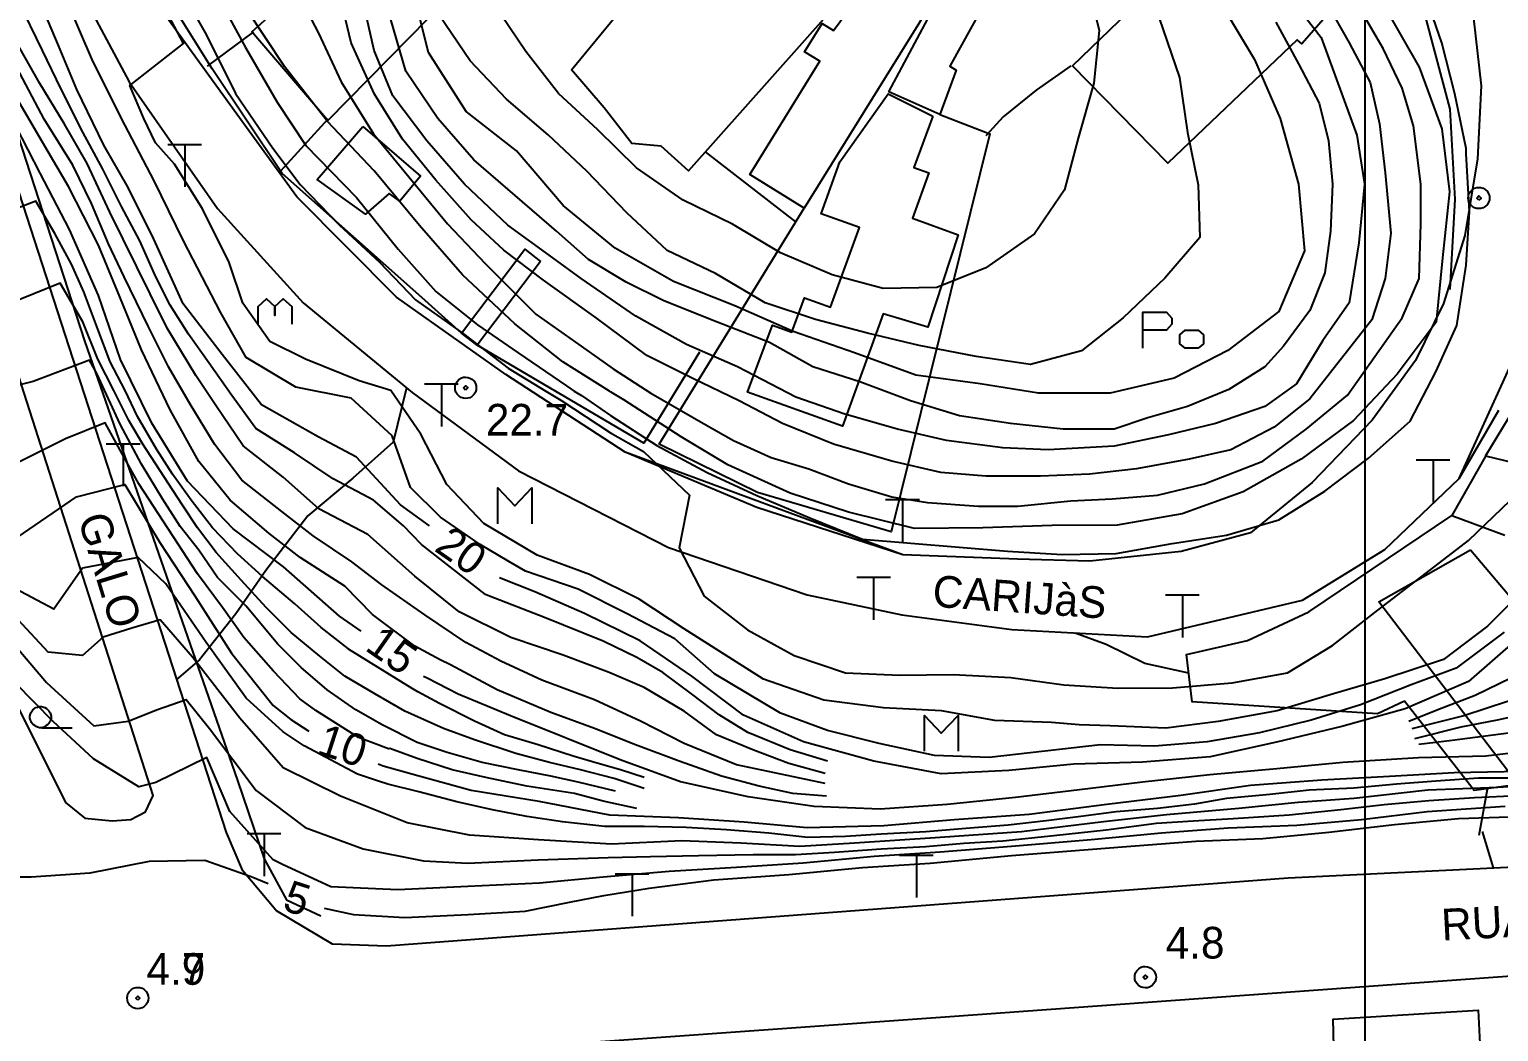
# Model space of a CAD drawing. Extents: x 555347 to 556479, y 8560498 to 8561653.
# Drawn here: x 555873.3 to 556012.7, y 8561474 to 8561569 of the extents above; entities that cross this region are included whole.
import ezdxf

# ---------------------------------------------------------------- set-up
doc = ezdxf.new("R2010")
doc.units = 0
doc.header["$MEASUREMENT"] = 0
for name, color, linetype in [('10', 24, 'CONTINUOUS'), ('12', 3, 'CONTINUOUS'), ('14', 3, 'CONTINUOUS'), ('30', 2, 'CONTINUOUS'), ('38', 255, 'CONTINUOUS'), ('4', 255, 'CONTINUOUS'), ('43', 212, 'CONTINUOUS'), ('44', 255, 'CONTINUOUS'), ('5', 1, 'CONTINUOUS'), ('50', 255, 'CONTINUOUS'), ('6', 2, 'CONTINUOUS'), ('7', 42, 'CONTINUOUS')]:
    doc.layers.add(name, color=color, linetype=linetype)

# ---------------------------------------------------------------- blocks, each defined once
blk = doc.blocks.new('COD007', base_point=(556370.32, 8561240.38))
at = {"layer": '4'}
for points in [[(556370.316, 8561241.3956), (556370.5168, 8561241.3792), (556370.7156, 8561241.318), (556370.9212, 8561241.2012), (556371.1236, 8561241.0072), (556371.2452, 8561240.7848), (556371.3152, 8561240.5864), (556371.3332, 8561240.3828), (556371.314, 8561240.188), (556371.2436, 8561239.9836), (556371.1232, 8561239.7764), (556370.9232, 8561239.5776), (556370.718, 8561239.4492), (556370.5176, 8561239.396), (556370.3128, 8561239.3792), (556370.108, 8561239.3984), (556369.9132, 8561239.4596), (556369.7048, 8561239.5812), (556369.5112, 8561239.7812), (556369.3808, 8561239.9844), (556369.3248, 8561240.184), (556369.3128, 8561240.386), (556369.3268, 8561240.5876), (556369.38, 8561240.79), (556369.5116, 8561240.9964), (556369.7064, 8561241.1968), (556369.9148, 8561241.3292), (556370.1204, 8561241.3896)], [(556370.32, 8561240.18), (556370.12, 8561240.38), (556370.32, 8561240.58), (556370.52, 8561240.38)]]:
    blk.add_lwpolyline(points, close=True, dxfattribs=at)
blk = doc.blocks.new('COD145', base_point=(556073.85, 8561331.96))
at = {"layer": '30'}
blk.add_lwpolyline([(556070.85, 8561330.26), (556070.85, 8561333.66), (556073.1, 8561333.66), (556073.6, 8561333.093333), (556073.6, 8561332.526667), (556073.1, 8561331.96), (556070.85, 8561331.96)], dxfattribs=at)
blk.add_lwpolyline([(556076.094992, 8561330.257162), (556074.844992, 8561330.257162), (556074.344992, 8561330.682162), (556074.344992, 8561331.532162), (556074.844992, 8561331.957162), (556076.094992, 8561331.957162), (556076.594992, 8561331.532162), (556076.594992, 8561330.682162)], close=True, dxfattribs=at)
blk = doc.blocks.new('COD139', base_point=(556304.42, 8561266.24))
at = {"layer": '30'}
blk.add_lwpolyline([(556302.82, 8561264.54), (556302.82, 8561267.94), (556304.412, 8561266.237167), (556306.02, 8561267.94), (556306.02, 8561264.54)], dxfattribs=at)
blk = doc.blocks.new('COD002', base_point=(556385.36, 8561413.63))
at = {"layer": '30'}
blk.add_line((556385.477067, 8561412.624135), (556388.357067, 8561412.624135), dxfattribs=at)
blk.add_lwpolyline([(556384.36, 8561413.73), (556384.4, 8561413.93), (556384.44, 8561414.03), (556384.5, 8561414.13), (556384.56, 8561414.23), (556384.64, 8561414.33), (556384.8, 8561414.45), (556384.92, 8561414.53), (556385.06, 8561414.58), (556385.26, 8561414.63), (556385.46, 8561414.63), (556385.66, 8561414.58), (556385.76, 8561414.55), (556385.92, 8561414.45), (556386.06, 8561414.33), (556386.16, 8561414.23), (556386.22, 8561414.13), (556386.28, 8561414.03), (556386.32, 8561413.93), (556386.36, 8561413.73), (556386.36, 8561413.53), (556386.31, 8561413.33), (556386.26, 8561413.23), (556386.21, 8561413.13), (556386.16, 8561413.03), (556386.06, 8561412.93), (556385.91, 8561412.83), (556385.76, 8561412.73), (556385.66, 8561412.68), (556385.46, 8561412.63), (556385.26, 8561412.63), (556385.06, 8561412.68), (556384.96, 8561412.73), (556384.81, 8561412.83), (556384.66, 8561412.93), (556384.56, 8561413.03), (556384.51, 8561413.13), (556384.46, 8561413.23), (556384.41, 8561413.33), (556384.36, 8561413.53)], close=True, dxfattribs=at)
blk = doc.blocks.new('COD140', base_point=(555924.61, 8561329.59))
at = {"layer": '30'}
blk.add_lwpolyline([(555923.01, 8561327.89), (555923.01, 8561329.59), (555923.81, 8561330.298333), (555924.607333, 8561329.587167), (555924.61, 8561328.74), (555924.607333, 8561329.587167), (555925.41, 8561330.298333), (555926.207333, 8561329.587167), (555926.21, 8561327.89)], dxfattribs=at)
blk = doc.blocks.new('COD013', base_point=(555984.05, 8561208.14))
at = {"layer": '50'}
for p, q in [((555985.645993, 8561212.14), (555982.445993, 8561212.14)), ((555984.0524, 8561212.1364), (555984.0524, 8561208.1444))]:
    blk.add_line(p, q, dxfattribs=at)

msp = doc.modelspace()

# ---------------------------------------------------------------- linework, layer by layer
at = {"layer": '10'}
for points in [[(555856.78, 8561606.48), (555878.54, 8561539.47), (555893.05, 8561497.78), (555895.59, 8561490.37), (555897.71, 8561486.46), (555900.97, 8561484.97)], [(555894.57, 8561568.79), (555890.19, 8561565.53)], [(555894.57, 8561568.79), (555890.19, 8561565.53)], [(555901.62, 8561560.51), (555897.15, 8561555.56)], [(555901.62, 8561560.51), (555897.15, 8561555.56)]]:
    msp.add_lwpolyline(points, dxfattribs=at)
for points in [[(556008.1, 8561544.36, 29.56), (556008.56, 8561552.91, 29.58), (556008.07, 8561561.46, 29.58), (556005.71, 8561570.37, 29.75), (555991.83, 8561587.72, 30.09), (555986.48, 8561591.95, 30.13), (555979.81, 8561595.95, 30.13), (555970.67, 8561600.23, 30.13), (555961.94, 8561604.84, 30.12), (555909.45, 8561633.91, 29.06)], [(555914.31, 8561540.2, 28.99), (555910.54, 8561543.59, 28.31), (555897.3, 8561555.35, 28.31), (555890.66, 8561565.29, 26.28), (555883.54, 8561576.69, 25.91), (555876.85, 8561586.66, 28.39)], [(555959.67, 8561560.95, 35.51), (555964.41, 8561559.1, 35.37), (555955.05, 8561521.37, 27.87), (555942.38, 8561525.1, 27.1), (555933.05, 8561529.69, 27.4), (555946.8, 8561552.06, 36.29)], [(555946.01, 8561550.77, 34.96), (555937.44, 8561557.42, 34.88)], [(555936.87, 8561538.41, 29.87), (555931.61, 8561529.77, 28.18), (555915.8, 8561539.08, 29.44)], [(556016.69, 8561534.58, 26.55), (556015.21, 8561534.76, 26.67), (556011.43, 8561528.58, 26.67), (556030.02, 8561524.09, 23.33)], [(556011.54, 8561528.72, 26.34), (556008.24, 8561522.92, 27.12), (556013.27, 8561521.05, 30.5)], [(555994.68, 8561513.79, 25.16), (556008.24, 8561522.92, 27.12)], [(556014.54, 8561497.4, 41.47), (556010.37, 8561496.83, 25.33), (556003.75, 8561505.32, 25.47), (556001.19, 8561504.11, 25.21), (555983.6, 8561505.26, 24.87), (555983.09, 8561509.73, 25.16), (555988.85, 8561511.06, 25.16), (555994.68, 8561513.79, 25.16)], [(555997.07, 8561471.28, 12), (555996.98, 8561475.17, 6.36), (556010.74, 8561476.02, 13.77), (556010.94, 8561472.22, 13.71)]]:
    msp.add_polyline3d(points, dxfattribs=at)
at = {"layer": '12'}
for points in [[(555799.24, 8561650.99), (555876.75, 8561495.72), (555878.57, 8561494.22), (555881.19, 8561493.98), (555882.95, 8561494.09), (555884.33, 8561494.81), (555885.06, 8561496.36), (555864.82, 8561559.38), (555849.22, 8561610.33), (555835.53, 8561650.91)], [(555880.65, 8561650.82), (556000.12, 8561584.92), (556004.94, 8561580.03), (556010.29, 8561570.07), (556011.04, 8561563.65), (556010.68, 8561556.74), (556009.47, 8561549.47), (556007.45, 8561543.01), (556004.79, 8561537.63), (556000.7, 8561531.97), (555994.99, 8561526.05), (555989.15, 8561521.29), (555982.57, 8561519.5), (555973.9, 8561518.58), (555967.06, 8561518.77), (555956.16, 8561519.18), (555929.83, 8561528.94), (555918.5, 8561536.28), (555908.13, 8561543.62), (555898.69, 8561553.15), (555893.01, 8561560.98), (555885.45, 8561571.41), (555879.74, 8561580.24), (555862.52, 8561610.37)], [(555857.78, 8561610.73), (555882.8, 8561564.03), (555891.18, 8561552.02), (555899.28, 8561543.1), (555909.64, 8561534.57), (555919.71, 8561527.14), (555933.93, 8561519.9), (555947.1, 8561515.39), (555956.07, 8561513.51), (555966.52, 8561512.1), (555979.39, 8561511.4), (555994.09, 8561514.89), (556001.88, 8561519.7), (556008.93, 8561526.44), (556015.93, 8561541.79)], [(556028.47, 8561490.27), (555992.72, 8561488.52), (555907.2, 8561482.09), (555902.07, 8561482.26), (555896.76, 8561485.43), (555896.71, 8561485.49), (555893.57, 8561489.24), (555892.03, 8561492.87), (555854.15, 8561609.68)]]:
    msp.add_lwpolyline(points, dxfattribs=at)
msp.add_polyline3d([(555899.22, 8561471.01, 5.07), (555960.64, 8561475.4, 5.07), (556016.96, 8561479.48, 5.07), (556027.95, 8561479.73, 5.07), (556027.79, 8561474.9, 5.07), (556026.14, 8561466.56, 5.22)], dxfattribs=at)
at = {"layer": '14'}
msp.add_polyline3d([(555909.09, 8561535.02, 21.55), (555907.83, 8561529.86, 21.5), (555904.01, 8561526.45, 20.3), (555899.74, 8561522.89, 17.7), (555895.75, 8561517.7, 15.97), (555892.9, 8561513.58, 14.47), (555889.46, 8561509.22, 10.53), (555887.26, 8561507.33, 8.18)], dxfattribs=at)
at = {"layer": '30'}
for points in [[(555972.09, 8561565.56, 34.11), (555968.82, 8561563.24, 34.11), (555965.69, 8561560.72, 34.11), (555964.05, 8561558.92, 34.11)], [(555983.29, 8561507.97, 24.62), (555979.11, 8561508.9, 24.58), (555975.46, 8561510.69, 24.56), (555972.53, 8561511.77, 24.56)], [(556010.84, 8561492.62, 21.25), (556011.62, 8561496.96, 21.25)], [(556011.11, 8561492.95, 22.42), (556012.17, 8561489.51, 22.42)]]:
    msp.add_polyline3d(points, dxfattribs=at)
at = {"layer": '43'}
for points in [[(555799.24, 8561650.99), (555876.75, 8561495.72), (555878.57, 8561494.22), (555881.19, 8561493.98), (555882.95, 8561494.09), (555884.33, 8561494.81), (555885.06, 8561496.36), (555864.82, 8561559.38), (555849.22, 8561610.33), (555835.53, 8561650.91)], [(555857.78, 8561610.73), (555882.8, 8561564.03), (555891.18, 8561552.02), (555899.28, 8561543.1), (555909.64, 8561534.57), (555919.71, 8561527.14), (555933.93, 8561519.9), (555947.1, 8561515.39), (555956.07, 8561513.51), (555966.52, 8561512.1), (555979.39, 8561511.4), (555994.09, 8561514.89), (556001.88, 8561519.7), (556008.93, 8561526.44), (556012.7, 8561532.91)], [(556028.47, 8561490.27), (555992.72, 8561488.52), (555907.2, 8561482.09), (555902.07, 8561482.26), (555896.76, 8561485.43), (555896.71, 8561485.49), (555893.57, 8561489.24), (555892.03, 8561492.87), (555854.15, 8561609.68)], [(556010.29, 8561570.07), (556011.04, 8561563.65), (556010.68, 8561556.74), (556009.47, 8561549.47), (556007.45, 8561543.01), (556004.79, 8561537.63), (556000.7, 8561531.97), (555994.99, 8561526.05), (555989.15, 8561521.29), (555982.57, 8561519.5), (555973.9, 8561518.58), (555967.06, 8561518.77), (555956.16, 8561519.18), (555942.31, 8561523.68), (555929.83, 8561528.94), (555918.5, 8561536.28), (555908.13, 8561543.62), (555898.69, 8561553.15), (555893.01, 8561560.98), (555885.45, 8561571.41)]]:
    msp.add_lwpolyline(points, dxfattribs=at)
msp.add_polyline3d([(555899.22, 8561471.01, 5.07), (555960.64, 8561475.4, 5.07), (556016.96, 8561479.48, 5.07), (556027.95, 8561479.73, 5.07), (556027.79, 8561474.9, 5.07), (556026.14, 8561466.56, 5.22)], dxfattribs=at)
at = {"layer": '44'}
msp.add_lwpolyline([(556000, 8561650.58), (556000, 8560498.59)], dxfattribs=at)
at = {"layer": '5'}
for points in [[(555911.27, 8561521.93, 20), (555908.51, 8561523.94, 20), (555904.34, 8561528.44, 20), (555900.71, 8561530.37, 20), (555895.34, 8561533.41, 20), (555891.6, 8561538.2, 20), (555887.92, 8561542.99, 20), (555885.12, 8561549.13, 20), (555882.69, 8561554.01, 20), (555880.39, 8561558.03, 20), (555877.81, 8561563.33, 20), (555876.09, 8561567.49, 20), (555874.08, 8561572.23, 20), (555871.93, 8561576.53, 20)], [(555986.4, 8561571.37, 30), (555989.52, 8561566.16, 30), (555991.97, 8561560.57, 30), (555993.7, 8561554.35, 30), (555994.26, 8561548.01, 30), (555991.82, 8561542.27, 30), (555986.99, 8561538.56, 30), (555981.91, 8561535.93, 30), (555975.84, 8561534.51, 30), (555969.05, 8561534.51, 30), (555963.52, 8561535.4, 30), (555957.39, 8561536.24, 30), (555951.6, 8561538.33, 30), (555945.78, 8561540.38, 30), (555940.25, 8561542.79, 30), (555934.42, 8561545.1, 30), (555928.87, 8561548.26, 30), (555923.94, 8561552.32, 30), (555919.52, 8561557.49, 30), (555914.75, 8561561.23, 30), (555911.19, 8561566.83, 30), (555909.58, 8561573.26, 30)], [(556001.92, 8561571.06, 25), (556005.16, 8561565.44, 25), (556007.3, 8561559.6, 25), (556008.02, 8561553.62, 25), (556007.37, 8561547.36, 25), (556006.75, 8561541.24, 25), (556003.05, 8561536.31, 25), (555998.92, 8561531.94, 25), (555993.95, 8561528.25, 25), (555988.46, 8561525.17, 25), (555982.66, 8561523.07, 25), (555976.49, 8561522.01, 25), (555970.32, 8561521.96, 25), (555963.76, 8561521.74, 25), (555957.27, 8561521.7, 25), (555951.02, 8561523.25, 25), (555945.48, 8561525.04, 25), (555939.58, 8561527.72, 25), (555935.15, 8561530.38, 25), (555929.72, 8561533.88, 25), (555928.44, 8561534.64, 25), (555928.36, 8561534.72, 25), (555923.92, 8561537.5, 25), (555919.37, 8561541.08, 25), (555914.39, 8561545.75, 25), (555910.31, 8561550.41, 25), (555906.01, 8561555.6, 25), (555901.6, 8561560.27, 25), (555897.52, 8561565.5, 25), (555893.93, 8561570.92, 25)], [(555904.8, 8561511.96, 15), (555902.74, 8561513.36, 15), (555897.44, 8561518.04, 15), (555892.64, 8561521.64, 15), (555888.33, 8561526.19, 15), (555884.93, 8561531.69, 15), (555881.96, 8561537.71, 15), (555879.89, 8561543.79, 15), (555877.12, 8561550.03, 15), (555874.35, 8561555.38, 15), (555871.49, 8561560.92, 15)], [(555895.96, 8561487.98, 5), (555894.37, 8561488.67, 5), (555889.95, 8561490.2, 5), (555884.69, 8561490.12, 5), (555879.06, 8561489.01, 5), (555873.49, 8561488.62, 5), (555868.17, 8561488.62, 5), (555862.8, 8561489.62, 5), (555857.6, 8561492.42, 5), (555853.66, 8561495.52, 5), (555849.35, 8561498.51, 5), (555845.02, 8561501.21, 5), (555840.17, 8561503.58, 5), (555835.4, 8561505.12, 5), (555830.21, 8561506.17, 5), (555825.44, 8561508.98, 5), (555822.02, 8561513.51, 5), (555818.28, 8561517.45, 5), (555814.6, 8561521.46, 5), (555810.41, 8561525.02, 5), (555804.88, 8561529.55, 5), (555800.82, 8561532.68, 5)], [(555872.16, 8561520.82, 10), (555877.8, 8561524.7, 10), (555882.37, 8561525.86, 10), (555885.7, 8561520.37, 10), (555889.01, 8561515.31, 10), (555892.49, 8561509.87, 10), (555896.43, 8561504.9, 10), (555898.11, 8561503.57, 10), (555899.84, 8561502.48, 10)], [(556014.57, 8561511.32, 20), (556009.82, 8561507.17, 20), (556003.82, 8561504.59, 20), (555997.82, 8561502.9, 20), (555991.6, 8561501.42, 20), (555985.32, 8561500.02, 20), (555978.91, 8561499.53, 20), (555972.4, 8561499.35, 20), (555966.22, 8561498.73, 20), (555959.8, 8561498.42, 20), (555953.43, 8561499.62, 20), (555946.75, 8561501.46, 20), (555941.06, 8561504, 20), (555936.17, 8561507.69, 20), (555931.27, 8561511.05, 20), (555925.99, 8561513.64, 20), (555921.28, 8561515.67, 20), (555917.92, 8561517.01, 20)], [(556017.6, 8561500.84, 15), (556011.48, 8561500.09, 15), (556005.07, 8561499.94, 15), (555997.91, 8561499.49, 15), (555991.63, 8561498.91, 15), (555985.28, 8561498.34, 15), (555978.91, 8561497.63, 15), (555972.94, 8561496.91, 15), (555966.85, 8561496.17, 15), (555960.38, 8561495.51, 15), (555954.01, 8561495.06, 15), (555947.77, 8561495.34, 15), (555941.51, 8561496.23, 15), (555935.09, 8561497.65, 15), (555929.35, 8561499.76, 15), (555918.96, 8561503.91, 15), (555913.98, 8561505.99, 15), (555911.04, 8561507.48, 15), (555910.72, 8561507.66, 15)], [(556014.8, 8561498.63, 10), (556008.47, 8561498.53, 10), (556002.33, 8561498.18, 10), (555995.9, 8561497.81, 10), (555989.16, 8561497.33, 10), (555982.55, 8561496.37, 10), (555975.52, 8561495.53, 10), (555968.14, 8561494.57, 10), (555961.05, 8561494.06, 10), (555954.38, 8561493.5, 10), (555947.11, 8561493.31, 10), (555941.12, 8561493.84, 10), (555934.9, 8561494.26, 10), (555928.39, 8561494.49, 10), (555921.67, 8561495.81, 10), (555915.22, 8561496.85, 10), (555910.16, 8561498.23, 10), (555906.88, 8561499.16, 10), (555906.42, 8561499.34, 10)], [(555901.28, 8561485.68, 5), (555904.07, 8561485.08, 5), (555908.92, 8561484.79, 5), (555914.95, 8561485.07, 5), (555920.35, 8561485.41, 5), (555924.54, 8561486.25, 5), (555927.81, 8561486.88, 5), (555932.11, 8561487.58, 5), (555938.24, 8561488.36, 5), (555945.35, 8561488.89, 5), (555952.33, 8561489.53, 5), (555958.77, 8561489.95, 5), (555966.49, 8561490.69, 5), (555977.37, 8561491.53, 5), (555983.97, 8561492.04, 5), (555990.32, 8561492.29, 5), (555996.57, 8561492.9, 5), (556002.79, 8561493.63, 5), (556008.89, 8561494.19, 5), (556015.63, 8561494.42, 5)]]:
    msp.add_polyline3d(points, dxfattribs=at)
at = {"layer": '6'}
for points in [[(556015.78, 8561516.59, 22), (556011.63, 8561512.42, 22), (556007.45, 8561509.27, 22), (556001.9, 8561507.42, 22), (555997.01, 8561506.02, 22), (555991.67, 8561504.39, 22), (555986.09, 8561503.4, 22), (555981.13, 8561502.76, 22), (555975.82, 8561502.99, 22), (555972.91, 8561503.08, 22), (555970.26, 8561503.29, 22), (555964.91, 8561503.49, 22), (555959.83, 8561504.4, 22), (555954.35, 8561504.69, 22), (555948.67, 8561505.4, 22), (555942.94, 8561507.41, 22), (555935.43, 8561512.16, 22), (555931.17, 8561514.98, 22), (555926.46, 8561517.32, 22), (555921.5, 8561519.15, 22), (555916.42, 8561522.17, 22), (555912.92, 8561525.87, 22), (555910.46, 8561530.64, 22), (555907.6, 8561534.78, 22), (555904.6, 8561535.69, 22), (555899.52, 8561537.74, 22), (555896.14, 8561539.43, 22), (555893.56, 8561543.04, 22), (555892.28, 8561546.92, 22), (555889.74, 8561551.99, 22), (555887.08, 8561556.22, 22), (555885.27, 8561558.27, 22), (555884.19, 8561560.57, 22), (555882.86, 8561563.71, 22), (555887.93, 8561567.69, 22), (555884.31, 8561574.58, 22)], [(555886.72, 8561574.46, 23), (555890.1, 8561568.54, 23), (555892.86, 8561562.93, 23), (555896.41, 8561557.74, 23), (555899.01, 8561554.32, 23), (555902.7, 8561550.49, 23), (555906.53, 8561546.94, 23), (555909.95, 8561543.38, 23), (555914.5, 8561540.16, 23), (555918.73, 8561536.9, 23), (555922.32, 8561534.72, 23), (555923.74, 8561533.87, 23), (555928.44, 8561530.76, 23), (555931.58, 8561528.98, 23), (555935.95, 8561524.85, 23), (555934.97, 8561519.86, 23), (555937.34, 8561515.28, 23), (555941.44, 8561512.09, 23), (555945.85, 8561509.64, 23), (555950.73, 8561508, 23), (555955.9, 8561507.79, 23), (555960.93, 8561507.85, 23), (555966.41, 8561507.56, 23), (555971.45, 8561506.86, 23), (555976.57, 8561506.55, 23), (555981.74, 8561506.59, 23), (555987.4, 8561507.06, 23), (555992.65, 8561507.99, 23), (555996.93, 8561510.58, 23), (556001.21, 8561513.93, 23), (556005.44, 8561517.17, 23), (556009.83, 8561520.54, 23), (556013.81, 8561524.36, 23)], [(555890.26, 8561573.87, 24), (555893.82, 8561567.31, 24), (555896.83, 8561562.11, 24), (555899.56, 8561558.01, 24), (555904.35, 8561553.09, 24), (555908.31, 8561548.17, 24), (555911.89, 8561544.15, 24), (555915.83, 8561541, 24), (555919.69, 8561538.35, 24), (555924.28, 8561535.21, 24), (555925, 8561534.72, 24), (555925.69, 8561534.29, 24), (555928.44, 8561532.4, 24), (555932.84, 8561529.57, 24), (555937.6, 8561527.01, 24), (555942.33, 8561524.81, 24), (555947.36, 8561522.71, 24), (555952.36, 8561520.66, 24), (555966.09, 8561519.54, 24), (555971.28, 8561519.22, 24), (555976.39, 8561519.33, 24), (555981.71, 8561520.25, 24), (555986.87, 8561521.04, 24), (555991.83, 8561522.51, 24), (555996.21, 8561525.23, 24), (556000.35, 8561528.35, 24), (556004.29, 8561531.88, 24), (556006.74, 8561536.55, 24), (556008.71, 8561540.94, 24), (556009.6, 8561546.65, 24), (556009.92, 8561551.76, 24), (556009.6, 8561557.2, 24), (556009.6, 8561557.72, 24), (556008.53, 8561562.9, 24), (556007.28, 8561567.73, 24), (556006.2, 8561570.94, 24)], [(555898.33, 8561573.26, 26), (555900.74, 8561568.66, 26), (555902.89, 8561564.04, 26), (555905.97, 8561559.12, 26), (555909.3, 8561555.03, 26), (555912.97, 8561550.58, 26), (555916.54, 8561546.83, 26), (555921.37, 8561542.01, 26), (555925.65, 8561538.97, 26), (555928.69, 8561536.83, 26), (555932.26, 8561534.51, 26), (555937.26, 8561531.65, 26), (555940.12, 8561530.04, 26), (555943.69, 8561528.43, 26), (555947.26, 8561527.36, 26), (555951.02, 8561525.93, 26), (555955.12, 8561524.68, 26), (555958.52, 8561524.15, 26), (555963.34, 8561523.79, 26), (555967.09, 8561523.79, 26), (555972.09, 8561524.32, 26), (555976.02, 8561524.5, 26), (555980.31, 8561524.86, 26), (555984.77, 8561525.93, 26), (555990.31, 8561528.08, 26), (555994.42, 8561531.11, 26), (555998.35, 8561534.33, 26), (556003.53, 8561541.65, 26), (556005.13, 8561545.4, 26), (556005.31, 8561550.58, 26), (556005.31, 8561554.33, 26), (556004.6, 8561559.87, 26), (556003.53, 8561563.44, 26), (556001.74, 8561567.19, 26), (555999.95, 8561570.23, 26)], [(555973.52, 8561574.03, 32), (555974.78, 8561568.92, 32), (555974.3, 8561563.93, 32), (555972.79, 8561558.71, 32), (555971.5, 8561553.79, 32), (555968.66, 8561549.64, 32), (555964.04, 8561546.41, 32), (555959.38, 8561544.55, 32), (555954.31, 8561544.46, 32), (555949.46, 8561545.74, 32), (555944.57, 8561547.82, 32), (555940.02, 8561550.53, 32), (555935.33, 8561552.83, 32), (555930.9, 8561555.89, 32), (555927.25, 8561559.49, 32), (555923.51, 8561562.95, 32), (555920.41, 8561566.91, 32), (555917.26, 8561571.59, 32)], [(555949.04, 8561499.63, 19), (555945.49, 8561500.7, 19), (555941.47, 8561502.35, 19), (555938.75, 8561504.01, 19), (555936.26, 8561505.9, 19), (555933.42, 8561508.03, 19), (555930.93, 8561509.45, 19), (555927.74, 8561510.99, 19), (555922.18, 8561513.24, 19), (555916.95, 8561515.28, 19), (555916.6, 8561515.44, 19), (555910.52, 8561520.16, 19), (555908.8, 8561521.93, 19), (555905.95, 8561524.38, 19), (555902.15, 8561526.41, 19), (555898.48, 8561528.86, 19), (555894.81, 8561531.17, 19), (555892.51, 8561534.29, 19), (555890.33, 8561537.41, 19), (555888.43, 8561540.13, 19), (555886.67, 8561542.85, 19), (555885.31, 8561545.56, 19), (555883.81, 8561548.96, 19), (555882.05, 8561552.22, 19), (555880.28, 8561555.75, 19), (555878.38, 8561559.28, 19), (555876.35, 8561563.35, 19), (555874.58, 8561567.02, 19), (555872.27, 8561571.77, 19)], [(556013.2, 8561511.85, 21), (556008.64, 8561508.44, 21), (556004.39, 8561506.87, 21), (555999.59, 8561504.98, 21), (555994.91, 8561503.52, 21), (555989.99, 8561502.3, 21), (555985.05, 8561501.46, 21), (555980.04, 8561501.04, 21), (555974.93, 8561501.17, 21), (555964.37, 8561499.97, 21), (555959.16, 8561500.15, 21), (555953.93, 8561501.29, 21), (555949.02, 8561502.52, 21), (555944.56, 8561504.19, 21), (555938.31, 8561507.91, 21), (555934.55, 8561511.23, 21), (555930.02, 8561513.59, 21), (555925.36, 8561515.92, 21), (555920.37, 8561517.65, 21), (555918.8, 8561518.56, 21), (555916.09, 8561520.16, 21), (555912.32, 8561522.76, 21), (555909.47, 8561525.57, 21), (555907.72, 8561530.49, 21), (555903.85, 8561534.05, 21), (555898.61, 8561535.1, 21), (555893.87, 8561537.91, 21), (555891.49, 8561542.15, 21), (555887.93, 8561548.97, 21), (555885.15, 8561554.65, 21), (555882.37, 8561559.96, 21), (555879.35, 8561566, 21), (555876.82, 8561571.92, 21)], [(555996.38, 8561571.48, 27), (555998.52, 8561567.73, 27), (556000.49, 8561563.98, 27), (556001.38, 8561560.05, 27), (556001.92, 8561555.4, 27), (556002.45, 8561549.69, 27), (556001.92, 8561545.4, 27), (556000.67, 8561541.47, 27), (555994.77, 8561533.97, 27), (555991.38, 8561531.29, 27), (555987.27, 8561529.15, 27), (555983.34, 8561528.25, 27), (555978.34, 8561527.36, 27), (555973.88, 8561526.83, 27), (555969.23, 8561526.65, 27), (555964.05, 8561526.65, 27), (555959.77, 8561527, 27), (555955.12, 8561528.08, 27), (555949.59, 8561529.68, 27), (555944.76, 8561531.65, 27), (555940.66, 8561533.79, 27), (555936.19, 8561535.93, 27), (555931.9, 8561538.08, 27), (555927.08, 8561541.65, 27), (555922.08, 8561545.22, 27), (555918.33, 8561548.08, 27), (555915.22, 8561550.95, 27), (555911.88, 8561554.72, 27), (555908.7, 8561558.62, 27), (555906.07, 8561562.87, 27), (555903.84, 8561567.75, 27), (555902.61, 8561572.91, 27)], [(555993.34, 8561571.48, 28), (555995.85, 8561568.26, 28), (555999.24, 8561558.97, 28), (555999.95, 8561554.33, 28), (555999.42, 8561548.79, 28), (555998.52, 8561543.08, 28), (555996.02, 8561539.51, 28), (555993.52, 8561535.4, 28), (555990.49, 8561533.25, 28), (555985.84, 8561531.65, 28), (555981.38, 8561530.58, 28), (555976.2, 8561529.5, 28), (555969.95, 8561529.15, 28), (555965.66, 8561529.33, 28), (555960.3, 8561530.04, 28), (555955.66, 8561531.11, 28), (555950.66, 8561532.54, 28), (555946.01, 8561534.15, 28), (555940.48, 8561537.01, 28), (555935.66, 8561539.15, 28), (555930.83, 8561541.83, 28), (555925.65, 8561545.4, 28), (555922.97, 8561547.36, 28), (555918.71, 8561550.46, 28), (555914.58, 8561554.33, 28), (555911.01, 8561558.44, 28), (555907.79, 8561562.72, 28), (555906.01, 8561567.01, 28), (555904.79, 8561572.47, 28)], [(555980.49, 8561570.07, 31), (555982.4, 8561564.44, 31), (555983.16, 8561559.25, 31), (555984.19, 8561554.28, 31), (555984.35, 8561549.27, 31), (555981.01, 8561545.44, 31), (555977.07, 8561541.66, 31), (555973.11, 8561538.55, 31), (555968.28, 8561537.25, 31), (555963.14, 8561538, 31), (555957.72, 8561539.03, 31), (555952.82, 8561540.21, 31), (555947.9, 8561541.5, 31), (555943.12, 8561543.1, 31), (555938.4, 8561545.87, 31), (555933.81, 8561548.05, 31), (555929.98, 8561551.63, 31), (555926.19, 8561555.57, 31), (555922.52, 8561559.03, 31), (555918.59, 8561562.41, 31), (555915.13, 8561566.02, 31), (555912.18, 8561570.35, 31)], [(555948.81, 8561498.45, 18), (555945.37, 8561499.39, 18), (555941.94, 8561500.7, 18), (555938.51, 8561502.12, 18), (555935.43, 8561504.37, 18), (555931.64, 8561506.61, 18), (555928.33, 8561508.03, 18), (555923.95, 8561509.69, 18), (555918.98, 8561511.35, 18), (555914.1, 8561513.78, 18), (555909.89, 8561517.18, 18), (555905.41, 8561521.12, 18), (555900.79, 8561523.56, 18), (555897.39, 8561526.55, 18), (555893.59, 8561529.54, 18), (555891.01, 8561533.34, 18), (555889.11, 8561536.19, 18), (555886.39, 8561540.67, 18), (555884.77, 8561543.93, 18), (555880.96, 8561551.67, 18), (555878.79, 8561556.29, 18), (555876.62, 8561560.09, 18), (555874.31, 8561563.89, 18), (555871.46, 8561568.92, 18)], [(555991.56, 8561569.69, 29), (555993.7, 8561565.76, 29), (555995.67, 8561562.01, 29), (555996.56, 8561558.44, 29), (555996.92, 8561554.33, 29), (555996.74, 8561549.87, 29), (555996.2, 8561545.94, 29), (555994.77, 8561542.36, 29), (555992.27, 8561538.97, 29), (555990.49, 8561537.01, 29), (555987.09, 8561534.86, 29), (555983.16, 8561533.25, 29), (555979.41, 8561532.18, 29), (555976.2, 8561531.11, 29), (555971.38, 8561531.11, 29), (555966.38, 8561531.65, 29), (555961.55, 8561532.36, 29), (555956.91, 8561533.79, 29), (555952.09, 8561535.58, 29), (555947.62, 8561537.01, 29), (555943.51, 8561539.33, 29), (555938.51, 8561541.29, 29), (555933.51, 8561543.26, 29), (555929.94, 8561545.04, 29), (555926.37, 8561547.19, 29), (555923.33, 8561549.87, 29), (555919.4, 8561553.26, 29), (555915.47, 8561556.65, 29), (555912.08, 8561560.58, 29), (555909.04, 8561565.05, 29), (555907.61, 8561569.95, 29)], [(555948.81, 8561497.5, 17), (555940.4, 8561499.28, 17), (555935.43, 8561501.29, 17), (555931.29, 8561503.42, 17), (555926.91, 8561505.43, 17), (555921.94, 8561507.32, 17), (555918.03, 8561509.1, 17), (555914.72, 8561510.87, 17), (555910.84, 8561513.51, 17), (555906.76, 8561516.36, 17), (555903.91, 8561518.54, 17), (555900.25, 8561520.98, 17), (555897.26, 8561523.29, 17), (555893.46, 8561526.28, 17), (555890.88, 8561529.67, 17), (555888.57, 8561533.48, 17), (555886.53, 8561537.01, 17), (555884.63, 8561540.81, 17), (555882.32, 8561545.56, 17), (555880.83, 8561548.68, 17), (555879.2, 8561552.49, 17), (555877.43, 8561556.15, 17), (555874.72, 8561560.5, 17), (555872.14, 8561565.39, 17)], [(555948.92, 8561496.32, 16), (555945.73, 8561496.55, 16), (555942.53, 8561497.26, 16), (555938.98, 8561498.21, 16), (555934.96, 8561499.63, 16), (555930.82, 8561501.17, 16), (555926.91, 8561502.71, 16), (555922.77, 8561504.25, 16), (555917.68, 8561506.38, 16), (555913.28, 8561508.76, 16), (555912.28, 8561509.24, 16), (555909.89, 8561510.53, 16), (555905.88, 8561513.52, 16), (555903.23, 8561516.23, 16), (555899.02, 8561518.95, 16), (555896.04, 8561521.25, 16), (555892.37, 8561524.38, 16), (555889.38, 8561528.04, 16), (555886.67, 8561532.93, 16), (555883.95, 8561538.64, 16), (555881.91, 8561543.66, 16), (555879.88, 8561548.55, 16), (555877.02, 8561554.12, 16), (555874.58, 8561558.33, 16), (555871.95, 8561562.82, 16)], [(555931.64, 8561498.09, 14), (555929.4, 8561498.8, 14), (555927.26, 8561499.39, 14), (555924.9, 8561500.1, 14), (555921.58, 8561501.17, 14), (555918.39, 8561502.12, 14), (555915.55, 8561503.42, 14), (555912.23, 8561505.08, 14), (555910.16, 8561506.2, 14), (555909.63, 8561506.5, 14), (555903.6, 8561510.24, 14), (555903.59, 8561510.28, 14), (555900.99, 8561512.3, 14), (555898.5, 8561514.54, 14), (555895.43, 8561517.15, 14), (555893.06, 8561519.28, 14), (555890.69, 8561521.76, 14), (555888.68, 8561524.37, 14), (555886.91, 8561526.85, 14), (555885.37, 8561529.22, 14), (555883.59, 8561532.3, 14), (555882.41, 8561534.78, 14), (555880.99, 8561537.5, 14), (555879.8, 8561540.58, 14), (555878.5, 8561544.13, 14), (555877.32, 8561546.74, 14), (555875.73, 8561549.66, 14), (555873.92, 8561552.72, 14), (555869.17, 8561550.9, 14)], [(555931.64, 8561497.03, 13), (555928.8, 8561497.97, 13), (555925.61, 8561498.8, 13), (555922.65, 8561499.51, 13), (555919.45, 8561500.34, 13), (555915.55, 8561501.64, 13), (555912.59, 8561502.71, 13), (555908.92, 8561504.37, 13), (555906.08, 8561506.02, 13), (555903.24, 8561507.68, 13), (555900.87, 8561509.57, 13), (555898.15, 8561511.82, 13), (555895.78, 8561514.19, 13), (555893.42, 8561516.79, 13), (555891.05, 8561519.4, 13), (555889.27, 8561521.76, 13), (555887.85, 8561523.89, 13), (555886.08, 8561526.62, 13), (555884.07, 8561529.69, 13), (555882.76, 8561531.94, 13), (555881.34, 8561534.78, 13), (555879.8, 8561537.74, 13), (555878.38, 8561541.29, 13), (555876.25, 8561544.96, 13), (555871.25, 8561542.92, 13)], [(555928.92, 8561496.79, 12), (555925.37, 8561497.62, 12), (555922.77, 8561498.21, 12), (555919.69, 8561498.8, 12), (555916.26, 8561499.51, 12), (555912.94, 8561500.46, 12), (555910.1, 8561501.41, 12), (555906.79, 8561503.06, 12), (555904.3, 8561504.48, 12), (555901.58, 8561506.38, 12), (555899.1, 8561508.51, 12), (555896.85, 8561510.76, 12), (555893.89, 8561514.31, 12), (555891.17, 8561517.03, 12), (555889.39, 8561519.63, 12), (555887.62, 8561521.88, 12), (555885.96, 8561524.49, 12), (555883.95, 8561527.8, 12), (555881.93, 8561531.59, 12), (555879.73, 8561536.39, 12), (555879.02, 8561537.65, 12), (555873.69, 8561535.62, 12), (555871.14, 8561535.01, 12)], [(555930.93, 8561495.13, 11), (555927.74, 8561495.84, 11), (555925.02, 8561496.55, 11), (555920.52, 8561497.26, 11), (555916.61, 8561498.09, 11), (555913.42, 8561498.8, 11), (555910.1, 8561499.87, 11), (555907.5, 8561500.81, 11), (555907.4, 8561500.8, 11), (555904.54, 8561501.88, 11), (555900.48, 8561504.44, 11), (555898.98, 8561505.55, 11), (555896.49, 8561508.15, 11), (555893.65, 8561511.35, 11), (555891.64, 8561514.19, 11), (555889.27, 8561517.38, 11), (555883.71, 8561525.91, 11), (555881.93, 8561529.1, 11), (555880.51, 8561531.71, 11), (555876.75, 8561530.2, 11), (555872.26, 8561527.93, 11)], [(556014.04, 8561498.01, 9), (556010.77, 8561498.01, 9), (556006.73, 8561497.72, 9), (556002.98, 8561497.43, 9), (555998.95, 8561497.05, 9), (555994.72, 8561496.86, 9), (555990.97, 8561496.47, 9), (555986.88, 8561496.08, 9), (555983.82, 8561495.55, 9), (555980.33, 8561495.13, 9), (555976.42, 8561494.81, 9), (555973.04, 8561494.39, 9), (555969.76, 8561493.96, 9), (555966.17, 8561493.54, 9), (555962.15, 8561493.23, 9), (555958.35, 8561492.91, 9), (555954.12, 8561492.7, 9), (555950.74, 8561492.49, 9), (555947.15, 8561492.38, 9), (555943.45, 8561492.8, 9), (555939.44, 8561493.12, 9), (555935.63, 8561493.33, 9), (555931.62, 8561493.44, 9), (555927.92, 8561493.44, 9), (555923.9, 8561493.86, 9), (555920.52, 8561494.39, 9), (555917.24, 8561495.02, 9), (555913.86, 8561495.76, 9), (555910.27, 8561496.71, 9), (555907.31, 8561497.45, 9), (555906.44, 8561497.72, 9), (555904.46, 8561498.4, 9), (555899.4, 8561501.08, 9), (555897.38, 8561502.42, 9), (555893.89, 8561505.59, 9), (555890.09, 8561510.87, 9), (555886.25, 8561516.45, 9), (555883.65, 8561518.93, 9), (555878.37, 8561517.93, 9), (555875.65, 8561514.05, 9), (555871.42, 8561516.28, 9)], [(556019.23, 8561497.53, 8), (556012.6, 8561497.14, 8), (556005.96, 8561496.86, 8), (555998.95, 8561496.09, 8), (555993.66, 8561495.7, 8), (555988.04, 8561495.13, 8), (555981.17, 8561494.55, 8), (555975.21, 8561493.88, 8), (555967.44, 8561492.91, 8), (555959.72, 8561492.38, 8), (555951.59, 8561491.85, 8), (555946.41, 8561491.53, 8), (555940.81, 8561491.85, 8), (555935.21, 8561492.06, 8), (555928.55, 8561491.75, 8), (555921.61, 8561492.17, 8), (555915.07, 8561492.6, 8), (555909.16, 8561493.77, 8), (555902.83, 8561496.32, 8), (555897.41, 8561499, 8), (555893.29, 8561503.7, 8), (555888.81, 8561509.5, 8), (555885.72, 8561513.03, 8), (555883.04, 8561512.23, 8), (555880.31, 8561511.38, 8), (555878.37, 8561509.65, 8), (555875.09, 8561509.95, 8), (555871.43, 8561513.91, 8)], [(555871.64, 8561510.99, 7), (555874.95, 8561507.09, 7), (555879.45, 8561502.99, 7), (555882.69, 8561503.43, 7), (555885.49, 8561504.51, 7), (555888.2, 8561505.46, 7), (555890.4, 8561502.73, 7), (555894.82, 8561496.83, 7), (555899.49, 8561493.33, 7), (555904.99, 8561491.32, 7), (555910.69, 8561490.16, 7), (555914.92, 8561489.95, 7), (555921.58, 8561490.27, 7), (555928.23, 8561490.48, 7), (555932.25, 8561490.58, 7), (555936.79, 8561490.69, 7), (555941.97, 8561490.79, 7), (555945.99, 8561490.79, 7), (555949.69, 8561491.01, 7), (555954.12, 8561491.32, 7), (555958.35, 8561491.53, 7), (555961.94, 8561491.85, 7), (555965.64, 8561492.06, 7), (555970.5, 8561492.59, 7), (555975.47, 8561493.12, 7), (555980.22, 8561493.75, 7), (555983.71, 8561493.96, 7), (555987.51, 8561494.18, 7), (555992.8, 8561494.55, 7), (555997.7, 8561495.03, 7), (556001.83, 8561495.51, 7), (556006.06, 8561495.89, 7), (556010.39, 8561496.18, 7), (556014.52, 8561496.37, 7)], [(556015, 8561508.05, 19), (556010.47, 8561505.85, 19), (556006.91, 8561504.48, 19), (556004.16, 8561503.38, 19)], [(556013.3, 8561495.34, 6), (556005.9, 8561494.81, 6), (555999.67, 8561494.07, 6), (555993.54, 8561493.53, 6), (555987.02, 8561493.27, 6), (555980.72, 8561492.81, 6), (555974.03, 8561492.18, 6), (555966.49, 8561491.53, 6), (555959.72, 8561491.01, 6), (555953.46, 8561490.58, 6), (555946.73, 8561489.95, 6), (555940.39, 8561489.53, 6), (555934.01, 8561489.15, 6), (555927.74, 8561488.64, 6), (555921.71, 8561488.07, 6), (555914.92, 8561487.73, 6), (555908.26, 8561487.41, 6), (555901.92, 8561487.72, 6), (555897.32, 8561489.84, 6), (555896.43, 8561490.27, 6), (555892.34, 8561494.86, 6), (555890.16, 8561499.96, 6), (555885.31, 8561497.61, 6), (555883.69, 8561497.19, 6), (555879.41, 8561499.83, 6), (555875.57, 8561503.4, 6), (555872.01, 8561507.01, 6)], [(556013.63, 8561505.31, 18), (556009.38, 8561503.93, 18), (556004.44, 8561502.7, 18)], [(556017.61, 8561504.62, 17), (556012.53, 8561503.52, 17), (556009.1, 8561502.84, 17), (556004.71, 8561501.74, 17)], [(556013.63, 8561502.29, 16), (556008.28, 8561501.6, 16), (556005.12, 8561501.19, 16)]]:
    msp.add_polyline3d(points, dxfattribs=at)
at = {"layer": '7'}
for points in [[(555969.63, 8561579.87, 36.49), (555965.84, 8561572.63, 36.49), (555964.71, 8561572.94, 36.02), (555960.62, 8561565.53, 35.91), (555961.22, 8561565.16, 35.86), (555959.67, 8561560.95, 35.51), (555954.85, 8561563.1, 36.46), (555961.23, 8561575.07, 35.77), (555955.92, 8561578.43, 36.26), (555954.64, 8561576.77, 36.29), (555951.21, 8561579.07, 36.29), (555963.36, 8561593.2, 36.29), (555968.59, 8561589.53, 36.15), (555969.43, 8561590.43, 35.89), (555972.51, 8561587.76, 35.39), (555968.75, 8561583.4, 35.39), (555966.3, 8561585.52, 35.8), (555961.8, 8561580.32, 35.8), (555963.15, 8561579.11, 35.8), (555966.24, 8561582.81, 35.8)], [(555918.81, 8561577.87, 35.4), (555901.64, 8561560.36, 33.96), (555894.41, 8561568.78, 33.79), (555904.16, 8561577.52, 34.09), (555904.71, 8561576.98, 34.12), (555911.86, 8561584.24, 34.12)], [(555927.84, 8561561.58, 36.16), (555924.75, 8561565.19, 36), (555938.04, 8561581.36, 38.73), (555947.11, 8561574.79, 36.8), (555950.94, 8561579.01, 36.8), (555954.53, 8561576.61, 36.8), (555935.83, 8561555.61, 36.74), (555933.25, 8561557.94, 36.56), (555930.48, 8561558.21, 36.32)], [(555996.75, 8561570.75, 35.36), (555994.02, 8561567.64, 35.35), (555993.56, 8561568.03, 35.35), (555981.32, 8561556.33, 34.07), (555972.26, 8561565.57, 34.07), (555984.65, 8561577.54, 34.35), (555989.24, 8561573.9, 35.46), (555991.87, 8561575.5, 34.86)], [(555959.04, 8561571.77, 36.46), (555946.8, 8561552.06, 36.29), (555941.65, 8561555.26, 36.07), (555948.31, 8561565.99, 36.06), (555946.83, 8561566.9, 35.92), (555948.52, 8561569.58, 35.92), (555949.58, 8561568.92, 35.92), (555954.02, 8561574.9, 35.92)], [(555959.02, 8561560.78, 35.79), (555957.2, 8561555.93, 35.79), (555958.64, 8561555.41, 35.79), (555957.09, 8561551.13, 35.79), (555961.42, 8561549.54, 35.79), (555958.54, 8561540.78, 35.71), (555954.32, 8561542.05, 36.35), (555950.45, 8561531.39, 36.35), (555941.45, 8561534.62, 36.35), (555943.8, 8561540.96, 36.35), (555945.65, 8561540.29, 36.35), (555946.84, 8561543.57, 36.35), (555949.32, 8561542.67, 36.35), (555952.06, 8561550.22, 36.35), (555948.43, 8561551.54, 36.06), (555950.21, 8561556.47, 36.06), (555954.79, 8561562.91, 36.71)], [(555904.95, 8561559.8, 30.38), (555910.43, 8561555.1, 30.1), (555908.45, 8561552.73, 30.23), (555907.45, 8561553.46, 30.23), (555905.21, 8561551.49, 29.53), (555900.61, 8561554.78, 29.4)], [(555921.79, 8561547.02, 29.44), (555915.8, 8561539.08, 29.44), (555914.31, 8561540.2, 28.99), (555920.33, 8561548.18, 28.99)], [(556010.01, 8561519.68, 41.62), (556017.83, 8561510.44, 44.42), (556024.89, 8561514.94, 42.97), (556029.61, 8561508.76, 42.97), (556026.64, 8561506.49, 43.17), (556027.99, 8561504.73, 43.67), (556017.07, 8561497.17, 43.96), (556015.92, 8561498.44, 41.58), (556014.54, 8561497.4, 41.47), (556001.31, 8561514.72, 40.93)]]:
    msp.add_polyline3d(points, close=True, dxfattribs=at)

# ---------------------------------------------------------------- block references
at = {"layer": '30'}
for name, p in [('COD140', (555896.61, 8561542.75, 8.18)), ('COD145', (555981.94, 8561540.49, 32.31)), ('COD139', (555919.37, 8561523.83, 8.18)), ('COD002', (555874.38, 8561503.8, 7.75)), ('COD139', (555959.81, 8561502.27, 21.84))]:
    msp.add_blockref(name, p, dxfattribs=at)
at = {"layer": '4'}
for p in [(556010.81, 8561553.02, 23.7), (555914.7, 8561535.02, 22.7), (555979.17, 8561479.13, 4.8), (555883.61, 8561477.15, 4.7)]:
    msp.add_blockref('COD007', p, dxfattribs=at)
at = {"layer": '50'}
for p in [(555888.06, 8561554.07, 21.73), (555912.4, 8561531.36, 23.34), (555882.22, 8561525.69, 10.41), (556006.46, 8561524.16, 24.42), (555956.14, 8561520.41, 23.96), (555956.14, 8561520.41, 23.96), (555953.4, 8561513.03, 23.87), (555953.4, 8561513.03, 23.87), (555953.4, 8561513.03, 23.87), (555982.68, 8561511.35, 24.29), (555895.58, 8561488.72, 4.8), (555957.46, 8561486.69, 13.34), (555930.49, 8561484.91, 12.52)]:
    msp.add_blockref('COD013', p, dxfattribs=at)

# ---------------------------------------------------------------- texts
at = {"layer": '38'}
for s, rotation, p in [('GALO', 287, (555877.9, 8561522.64)), ('CARIJàS', 356, (555958.92, 8561514.28)), ('RUA', 3, (556007.32, 8561482.61))]:
    msp.add_text(s, height=3, rotation=rotation, dxfattribs=at).set_placement(p)
at = {"layer": '4'}
for s, p in [('22.7', (555916.62, 8561530.5, 22.7)), ('4.8', (555981.1, 8561480.91, 4.8)), ('4.9', (555884.43, 8561478.42, 4.9)), ('4.7', (555884.43, 8561478.42, 4.7))]:
    msp.add_text(s, height=3, dxfattribs=at).set_placement(p)
at = {"layer": '5'}
for s, rotation, p in [('20', 325, (555911.62, 8561519.64)), ('15', 325, (555905.04, 8561510.22)), ('10', 342, (555900.46, 8561500.38)), ('5', 342, (555897.21, 8561485.55))]:
    msp.add_text(s, height=3, rotation=rotation, dxfattribs=at).set_placement(p)

doc.saveas('drawing.dxf')
